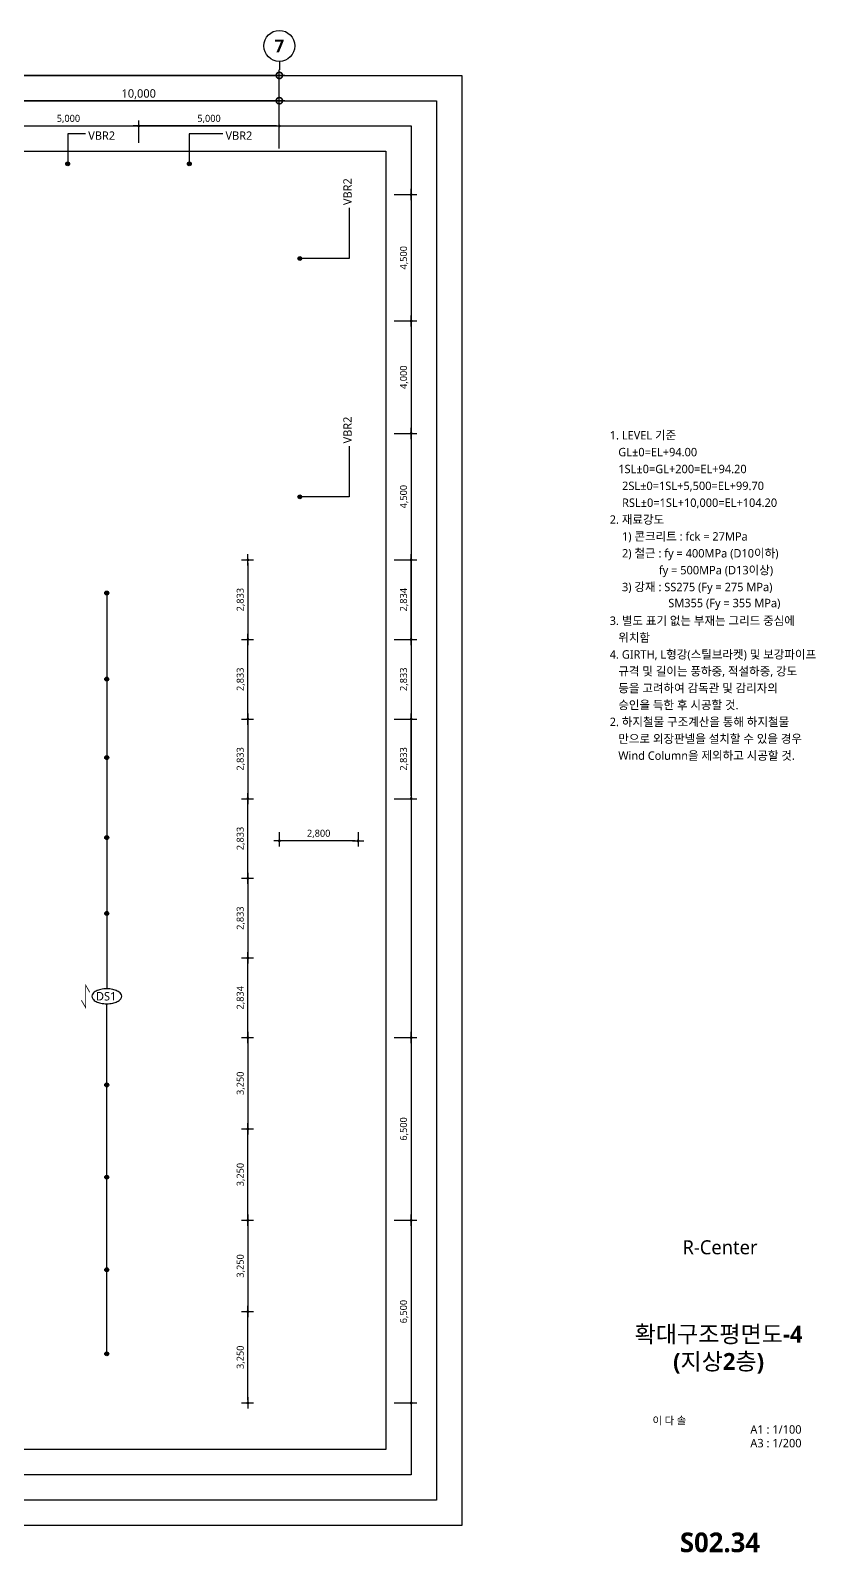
# Model space of a CAD drawing. Header units: millimetres. Extents: x 5446 to 585647, y 2414 to 57106.
# Drawn here: x 305429 to 333347, y 2937 to 57100 of the extents above; entities that cross this region are included whole.
import ezdxf
from ezdxf.enums import TextEntityAlignment as Align

# ---------------------------------------------------------------- set-up
doc = ezdxf.new("R2010")
doc.units = ezdxf.units.MM
doc.header["$LTSCALE"] = 100
doc.layers.get('DEFPOINTS').update_dxf_attribs({"color": 137})
for name, color, linetype in [('DIM', 7, 'Continuous'), ('DIM-INT', 7, 'Continuous'), ('S-SYM', 6, 'Continuous'), ('SYM', 6, 'Continuous'), ('SYM-BUB', 3, 'Continuous'), ('SYM-LEAD', 6, 'Continuous'), ('TEX', 3, 'Continuous'), ('TEXT', 3, 'Continuous'), ('XR-SHEET$0$TITLE', 7, 'Continuous'), ('XR-SHEET$1$SHT', 5, 'Continuous'), ('XR-SHEET$1$TEXT', 3, 'Continuous')]:
    doc.layers.add(name, color=color, linetype=linetype)
doc.layers.add('TEMP', color=171, linetype='Continuous', plot=False)
doc.styles.add('$0$스타일1', font='malgun.ttf')
doc.styles.get("Standard").update_dxf_attribs({"font": 'malgun.ttf'})
doc.styles.add('XR-SHEET$0$굴림체(옥산)', font='malgun.ttf')
doc.styles.add('XR-SHEET$0$맑은고딕B', font='malgunbd.ttf')
doc.styles.add('맑은고딕B', font='malgunbd.ttf')
doc.styles.add('스타일1', font='malgun.ttf')
doc.styles.add('스타일2', font='malgunbd.ttf')
doc.linetypes.add('WIREMESH2', pattern='A,5,-0.25,["X",Standard,S=1,R=0,X=-0.32,Y=-0.5],-0.25', length=5.5)
doc.dimstyles.new('CJA', dxfattribs={"dimscale": 300, "dimtxt": 2.7, "dimasz": 1, "dimexe": 2, "dimexo": 3, "dimgap": 1, "dimtad": 1, "dimdec": 0, "dimzin": 1, "dimdsep": 46, "dimlunit": 6, "dimtxsty": '$0$스타일1', "dimblk": 'CJDOT', "dimcen": 0.09, "dimdle": 1, "dimclrd": 256, "dimclre": 256, "dimclrt": 3, "dimadec": 0, "dimazin": 0, "dimtfac": 1, "dimtdec": 0, "dimtix": 1, "dimtmove": 2, "dimatfit": 3, "dimldrblk": 'CJDOT', "dimfxl": 1, "dimtolj": 1, "dimtzin": 1, "dimarcsym": 0})
doc.dimstyles.new('GAUN-100', dxfattribs={"dimscale": 100, "dimtxt": 3, "dimasz": 1, "dimexe": 1, "dimexo": 1, "dimgap": 0.5, "dimtad": 1, "dimdec": 0, "dimzin": 1, "dimdsep": 46, "dimlunit": 6, "dimtxsty": '스타일1', "dimblk": 'GAUN-DOT', "dimcen": -2, "dimdle": 2, "dimclrd": 256, "dimclre": 256, "dimclrt": 3, "dimadec": 0, "dimazin": 0, "dimtfac": 1, "dimtdec": 0, "dimtix": 1, "dimtmove": 2, "dimatfit": 3, "dimldrblk": 'DOTSMALL', "dimfxl": 1, "dimtolj": 1, "dimtzin": 1, "dimarcsym": 0})

# ---------------------------------------------------------------- blocks, each defined once
blk = doc.blocks.new('GAUN-DOT')
at = {"linetype": 'ByBlock'}
for p, q in [((2, 0), (-2, 0)), ((0, -2), (0, 2))]:
    blk.add_line(p, q, dxfattribs=at)
at = {"const_width": 2.25}
blk.add_lwpolyline([(0, 0.28125, 1), (0, -0.28125, 1)], format="xyb", close=True, dxfattribs=at)
blk = doc.blocks.new('*D27')
at = {"layer": 'DEFPOINTS', "color": 0, "transparency": 16777216}
for p in [(279279, 55500), (279279, 52800), (314279, 52800)]:
    blk.add_point(p, dxfattribs=at)
at = {"layer": 'DIM', "lineweight": -2, "transparency": 16777216}
for p, q in [((279279, 52900), (279279, 55600)), ((314179, 55500), (279379, 55500)), ((314279, 52900), (314279, 55600))]:
    blk.add_line(p, q, dxfattribs=at)
at = {"layer": 'DIM', "lineweight": -2, "transparency": 16777216, "xscale": 100, "yscale": 100, "zscale": 100, "rotation": 180}
blk.add_blockref('GAUN-DOT', (279279, 55500), dxfattribs=at)
at = {"layer": 'DIM', "lineweight": -2, "transparency": 16777216, "xscale": 100, "yscale": 100, "zscale": 100}
blk.add_blockref('GAUN-DOT', (314279, 55500), dxfattribs=at)
at = {"layer": 'DIM', "color": 3, "transparency": 16777216, "insert": (296779, 55730), "char_height": 300, "attachment_point": 5, "style": '스타일1'}
blk.add_mtext('\\A1;35,000', dxfattribs=at)
blk = doc.blocks.new('_DotSmall')
at = {"color": 0, "linetype": 'ByBlock', "const_width": 0.5}
blk.add_lwpolyline([(-0.0625, 0, 1), (0.0625, 0, 1)], format="xyb", close=True, dxfattribs=at)
blk = doc.blocks.new('NEW_BUB')
at = {"layer": 'SYM-BUB', "color": 6}
blk.add_line((0, 3), (0, 0), dxfattribs=at)
blk.add_circle((0, 8.5), 5.5, dxfattribs=at)
at = {"layer": 'SYM-BUB', "color": 3, "style": '스타일2'}
blk.add_attdef('X', text='', height=4.5, dxfattribs=at).set_placement((0, 8.5), align=Align.MIDDLE)
blk = doc.blocks.new('*D28')
at = {"layer": 'DEFPOINTS', "color": 0, "transparency": 16777216}
for p in [(304279, 54600), (304279, 52800), (314279, 52800)]:
    blk.add_point(p, dxfattribs=at)
at = {"layer": 'DIM', "lineweight": -2, "transparency": 16777216}
for p, q in [((304279, 52900), (304279, 54700)), ((314179, 54600), (304379, 54600)), ((314279, 52900), (314279, 54700))]:
    blk.add_line(p, q, dxfattribs=at)
at = {"layer": 'DIM', "lineweight": -2, "transparency": 16777216, "xscale": 100, "yscale": 100, "zscale": 100, "rotation": 180}
blk.add_blockref('GAUN-DOT', (304279, 54600), dxfattribs=at)
at = {"layer": 'DIM', "lineweight": -2, "transparency": 16777216, "xscale": 100, "yscale": 100, "zscale": 100}
blk.add_blockref('GAUN-DOT', (314279, 54600), dxfattribs=at)
at = {"layer": 'DIM', "color": 3, "transparency": 16777216, "insert": (309279, 54831), "char_height": 300, "attachment_point": 5, "style": '스타일1'}
blk.add_mtext('\\A1;10,000', dxfattribs=at)
blk = doc.blocks.new('CJDOT')
blk.add_line((-2, 0), (2, 0))
at = {"const_width": 0.5}
blk.add_lwpolyline([(-0.25, 0, 1), (0.25, 0, 1)], format="xyb", close=True, dxfattribs=at)
blk = doc.blocks.new('*D152')
at = {"layer": 'DEFPOINTS', "color": 0, "transparency": 16777216}
for p in [(312633, 24096), (313160, 24096), (312633, 21262)]:
    blk.add_point(p, dxfattribs=at)
at = {"layer": 'DIM-INT', "lineweight": -2, "transparency": 16777216}
for p, q in [((312933, 24096), (313360, 24096)), ((313160, 21362), (313160, 23996)), ((312933, 21262), (313360, 21262))]:
    blk.add_line(p, q, dxfattribs=at)
at = {"layer": 'DIM-INT', "lineweight": -2, "transparency": 16777216, "xscale": 100, "yscale": 100, "zscale": 100}
for p, rotation in [((313160, 24096), 90), ((313160, 21262), 270)]:
    blk.add_blockref('CJDOT', p, dxfattribs=dict(at, rotation=rotation))
at = {"layer": 'DIM-INT', "color": 3, "transparency": 16777216, "insert": (312910, 22679), "char_height": 250, "attachment_point": 5, "rotation": 90, "style": '$0$스타일1'}
blk.add_mtext('\\A1;2,834', dxfattribs=at)
blk = doc.blocks.new('*D153')
at = {"layer": 'DEFPOINTS', "color": 0, "transparency": 16777216}
for p in [(312633, 26929), (312633, 24096), (313160, 24096)]:
    blk.add_point(p, dxfattribs=at)
at = {"layer": 'DIM-INT', "lineweight": -2, "transparency": 16777216}
for p, q in [((312933, 26929), (313360, 26929)), ((313160, 26829), (313160, 24196)), ((312933, 24096), (313360, 24096))]:
    blk.add_line(p, q, dxfattribs=at)
at = {"layer": 'DIM-INT', "lineweight": -2, "transparency": 16777216, "xscale": 100, "yscale": 100, "zscale": 100}
for p, rotation in [((313160, 26929), 90), ((313160, 24096), 270)]:
    blk.add_blockref('CJDOT', p, dxfattribs=dict(at, rotation=rotation))
at = {"layer": 'DIM-INT', "color": 3, "transparency": 16777216, "insert": (312910, 25513), "char_height": 250, "attachment_point": 5, "rotation": 90, "style": '$0$스타일1'}
blk.add_mtext('\\A1;2,833', dxfattribs=at)
blk = doc.blocks.new('*D154')
at = {"layer": 'DEFPOINTS', "color": 0, "transparency": 16777216}
for p in [(312633, 29762), (313160, 29762), (312633, 26929)]:
    blk.add_point(p, dxfattribs=at)
at = {"layer": 'DIM-INT', "lineweight": -2, "transparency": 16777216}
for p, q in [((312933, 29762), (313360, 29762)), ((313160, 27029), (313160, 29662)), ((312933, 26929), (313360, 26929))]:
    blk.add_line(p, q, dxfattribs=at)
at = {"layer": 'DIM-INT', "lineweight": -2, "transparency": 16777216, "xscale": 100, "yscale": 100, "zscale": 100}
for p, rotation in [((313160, 29762), 90), ((313160, 26929), 270)]:
    blk.add_blockref('CJDOT', p, dxfattribs=dict(at, rotation=rotation))
at = {"layer": 'DIM-INT', "color": 3, "transparency": 16777216, "insert": (312910, 28346), "char_height": 250, "attachment_point": 5, "rotation": 90, "style": '$0$스타일1'}
blk.add_mtext('\\A1;2,833', dxfattribs=at)
blk = doc.blocks.new('*D155')
at = {"layer": 'DEFPOINTS', "color": 0, "transparency": 16777216}
for p in [(312633, 32595), (312633, 29762), (313160, 29762)]:
    blk.add_point(p, dxfattribs=at)
at = {"layer": 'DIM-INT', "lineweight": -2, "transparency": 16777216}
for p, q in [((312933, 32595), (313360, 32595)), ((313160, 32495), (313160, 29862)), ((312933, 29762), (313360, 29762))]:
    blk.add_line(p, q, dxfattribs=at)
at = {"layer": 'DIM-INT', "lineweight": -2, "transparency": 16777216, "xscale": 100, "yscale": 100, "zscale": 100}
for p, rotation in [((313160, 32595), 90), ((313160, 29762), 270)]:
    blk.add_blockref('CJDOT', p, dxfattribs=dict(at, rotation=rotation))
at = {"layer": 'DIM-INT', "color": 3, "transparency": 16777216, "insert": (312910, 31179), "char_height": 250, "attachment_point": 5, "rotation": 90, "style": '$0$스타일1'}
blk.add_mtext('\\A1;2,833', dxfattribs=at)
blk = doc.blocks.new('*D156')
at = {"layer": 'DEFPOINTS', "color": 0, "transparency": 16777216}
for p in [(312633, 35428), (313160, 35428), (312633, 32595)]:
    blk.add_point(p, dxfattribs=at)
at = {"layer": 'DIM-INT', "lineweight": -2, "transparency": 16777216}
for p, q in [((312933, 35428), (313360, 35428)), ((313160, 32695), (313160, 35328)), ((312933, 32595), (313360, 32595))]:
    blk.add_line(p, q, dxfattribs=at)
at = {"layer": 'DIM-INT', "lineweight": -2, "transparency": 16777216, "xscale": 100, "yscale": 100, "zscale": 100}
for p, rotation in [((313160, 35428), 90), ((313160, 32595), 270)]:
    blk.add_blockref('CJDOT', p, dxfattribs=dict(at, rotation=rotation))
at = {"layer": 'DIM-INT', "color": 3, "transparency": 16777216, "insert": (312910, 34012), "char_height": 250, "attachment_point": 5, "rotation": 90, "style": '$0$스타일1'}
blk.add_mtext('\\A1;2,833', dxfattribs=at)
blk = doc.blocks.new('*D157')
at = {"layer": 'DEFPOINTS', "color": 0, "transparency": 16777216}
for p in [(312633, 38261), (312633, 35428), (313160, 35428)]:
    blk.add_point(p, dxfattribs=at)
at = {"layer": 'DIM-INT', "lineweight": -2, "transparency": 16777216}
for p, q in [((312933, 38261), (313360, 38261)), ((313160, 38161), (313160, 35528)), ((312933, 35428), (313360, 35428))]:
    blk.add_line(p, q, dxfattribs=at)
at = {"layer": 'DIM-INT', "lineweight": -2, "transparency": 16777216, "xscale": 100, "yscale": 100, "zscale": 100}
for p, rotation in [((313160, 38261), 90), ((313160, 35428), 270)]:
    blk.add_blockref('CJDOT', p, dxfattribs=dict(at, rotation=rotation))
at = {"layer": 'DIM-INT', "color": 3, "transparency": 16777216, "insert": (312910, 36845), "char_height": 250, "attachment_point": 5, "rotation": 90, "style": '$0$스타일1'}
blk.add_mtext('\\A1;2,833', dxfattribs=at)
blk = doc.blocks.new('*D158')
at = {"layer": 'DEFPOINTS', "color": 0, "transparency": 16777216}
for p in [(312633, 21262), (312633, 18012), (313160, 18012)]:
    blk.add_point(p, dxfattribs=at)
at = {"layer": 'DIM-INT', "lineweight": -2, "transparency": 16777216}
for p, q in [((312933, 21262), (313360, 21262)), ((313160, 21162), (313160, 18112)), ((312933, 18012), (313360, 18012))]:
    blk.add_line(p, q, dxfattribs=at)
at = {"layer": 'DIM-INT', "lineweight": -2, "transparency": 16777216, "xscale": 100, "yscale": 100, "zscale": 100}
for p, rotation in [((313160, 21262), 90), ((313160, 18012), 270)]:
    blk.add_blockref('CJDOT', p, dxfattribs=dict(at, rotation=rotation))
at = {"layer": 'DIM-INT', "color": 3, "transparency": 16777216, "insert": (312910, 19637), "char_height": 250, "attachment_point": 5, "rotation": 90, "style": '$0$스타일1'}
blk.add_mtext('\\A1;3,250', dxfattribs=at)
blk = doc.blocks.new('*D159')
at = {"layer": 'DEFPOINTS', "color": 0, "transparency": 16777216}
for p in [(312633, 18012), (313160, 18012), (312633, 14762)]:
    blk.add_point(p, dxfattribs=at)
at = {"layer": 'DIM-INT', "lineweight": -2, "transparency": 16777216}
for p, q in [((312933, 18012), (313360, 18012)), ((313160, 14862), (313160, 17912)), ((312933, 14762), (313360, 14762))]:
    blk.add_line(p, q, dxfattribs=at)
at = {"layer": 'DIM-INT', "lineweight": -2, "transparency": 16777216, "xscale": 100, "yscale": 100, "zscale": 100}
for p, rotation in [((313160, 18012), 90), ((313160, 14762), 270)]:
    blk.add_blockref('CJDOT', p, dxfattribs=dict(at, rotation=rotation))
at = {"layer": 'DIM-INT', "color": 3, "transparency": 16777216, "insert": (312910, 16387), "char_height": 250, "attachment_point": 5, "rotation": 90, "style": '$0$스타일1'}
blk.add_mtext('\\A1;3,250', dxfattribs=at)
blk = doc.blocks.new('*D160')
at = {"layer": 'DEFPOINTS', "color": 0, "transparency": 16777216}
for p in [(312633, 14762), (312633, 11512), (313160, 11512)]:
    blk.add_point(p, dxfattribs=at)
at = {"layer": 'DIM-INT', "lineweight": -2, "transparency": 16777216}
for p, q in [((312933, 14762), (313360, 14762)), ((313160, 14662), (313160, 11612)), ((312933, 11512), (313360, 11512))]:
    blk.add_line(p, q, dxfattribs=at)
at = {"layer": 'DIM-INT', "lineweight": -2, "transparency": 16777216, "xscale": 100, "yscale": 100, "zscale": 100}
for p, rotation in [((313160, 14762), 90), ((313160, 11512), 270)]:
    blk.add_blockref('CJDOT', p, dxfattribs=dict(at, rotation=rotation))
at = {"layer": 'DIM-INT', "color": 3, "transparency": 16777216, "insert": (312910, 13137), "char_height": 250, "attachment_point": 5, "rotation": 90, "style": '$0$스타일1'}
blk.add_mtext('\\A1;3,250', dxfattribs=at)
blk = doc.blocks.new('*D161')
at = {"layer": 'DEFPOINTS', "color": 0, "transparency": 16777216}
for p in [(312633, 11512), (313160, 11512), (312633, 8262)]:
    blk.add_point(p, dxfattribs=at)
at = {"layer": 'DIM-INT', "lineweight": -2, "transparency": 16777216}
for p, q in [((312933, 11512), (313360, 11512)), ((313160, 8362), (313160, 11412)), ((312933, 8262), (313360, 8262))]:
    blk.add_line(p, q, dxfattribs=at)
at = {"layer": 'DIM-INT', "lineweight": -2, "transparency": 16777216, "xscale": 100, "yscale": 100, "zscale": 100}
for p, rotation in [((313160, 11512), 90), ((313160, 8262), 270)]:
    blk.add_blockref('CJDOT', p, dxfattribs=dict(at, rotation=rotation))
at = {"layer": 'DIM-INT', "color": 3, "transparency": 16777216, "insert": (312910, 9887), "char_height": 250, "attachment_point": 5, "rotation": 90, "style": '$0$스타일1'}
blk.add_mtext('\\A1;3,250', dxfattribs=at)
blk = doc.blocks.new('*D173')
at = {"layer": 'DEFPOINTS', "color": 0, "transparency": 16777216}
for p in [(309279, 53700), (304279, 52850), (309279, 52800)]:
    blk.add_point(p, dxfattribs=at)
at = {"layer": 'DIM-INT', "lineweight": -2, "transparency": 16777216}
for p, q in [((304279, 53150), (304279, 53900)), ((304379, 53700), (309179, 53700)), ((309279, 53100), (309279, 53900))]:
    blk.add_line(p, q, dxfattribs=at)
at = {"layer": 'DIM-INT', "lineweight": -2, "transparency": 16777216, "xscale": 100, "yscale": 100, "zscale": 100, "rotation": 180}
blk.add_blockref('CJDOT', (304279, 53700), dxfattribs=at)
at = {"layer": 'DIM-INT', "lineweight": -2, "transparency": 16777216, "xscale": 100, "yscale": 100, "zscale": 100}
blk.add_blockref('CJDOT', (309279, 53700), dxfattribs=at)
at = {"layer": 'DIM-INT', "color": 3, "transparency": 16777216, "insert": (306779, 53950), "char_height": 250, "attachment_point": 5, "style": '$0$스타일1'}
blk.add_mtext('\\A1;5,000', dxfattribs=at)
blk = doc.blocks.new('*D174')
at = {"layer": 'DEFPOINTS', "color": 0, "transparency": 16777216}
for p in [(309279, 53700), (309279, 52800), (314279, 52850)]:
    blk.add_point(p, dxfattribs=at)
at = {"layer": 'DIM-INT', "lineweight": -2, "transparency": 16777216}
for p, q in [((309279, 53100), (309279, 53900)), ((314179, 53700), (309379, 53700)), ((314279, 53150), (314279, 53900))]:
    blk.add_line(p, q, dxfattribs=at)
at = {"layer": 'DIM-INT', "lineweight": -2, "transparency": 16777216, "xscale": 100, "yscale": 100, "zscale": 100, "rotation": 180}
blk.add_blockref('CJDOT', (309279, 53700), dxfattribs=at)
at = {"layer": 'DIM-INT', "lineweight": -2, "transparency": 16777216, "xscale": 100, "yscale": 100, "zscale": 100}
blk.add_blockref('CJDOT', (314279, 53700), dxfattribs=at)
at = {"layer": 'DIM-INT', "color": 3, "transparency": 16777216, "insert": (311779, 53950), "char_height": 250, "attachment_point": 5, "style": '$0$스타일1'}
blk.add_mtext('\\A1;5,000', dxfattribs=at)
blk = doc.blocks.new('*D175')
at = {"layer": 'DEFPOINTS', "color": 0, "transparency": 16777216}
for p in [(318066, 51261), (318066, 46761), (318966, 46761)]:
    blk.add_point(p, dxfattribs=at)
at = {"layer": 'DIM-INT', "lineweight": -2, "transparency": 16777216}
for p, q in [((318366, 51261), (319166, 51261)), ((318966, 51161), (318966, 46861)), ((318366, 46761), (319166, 46761))]:
    blk.add_line(p, q, dxfattribs=at)
at = {"layer": 'DIM-INT', "lineweight": -2, "transparency": 16777216, "xscale": 100, "yscale": 100, "zscale": 100}
for p, rotation in [((318966, 51261), 90), ((318966, 46761), 270)]:
    blk.add_blockref('CJDOT', p, dxfattribs=dict(at, rotation=rotation))
at = {"layer": 'DIM-INT', "color": 3, "transparency": 16777216, "insert": (318716, 49011), "char_height": 250, "attachment_point": 5, "rotation": 90, "style": '$0$스타일1'}
blk.add_mtext('\\A1;4,500', dxfattribs=at)
blk = doc.blocks.new('*D176')
at = {"layer": 'DEFPOINTS', "color": 0, "transparency": 16777216}
for p in [(318066, 46761), (318066, 42761), (318966, 42761)]:
    blk.add_point(p, dxfattribs=at)
at = {"layer": 'DIM-INT', "lineweight": -2, "transparency": 16777216}
for p, q in [((318366, 46761), (319166, 46761)), ((318966, 46661), (318966, 42861)), ((318366, 42761), (319166, 42761))]:
    blk.add_line(p, q, dxfattribs=at)
at = {"layer": 'DIM-INT', "lineweight": -2, "transparency": 16777216, "xscale": 100, "yscale": 100, "zscale": 100}
for p, rotation in [((318966, 46761), 90), ((318966, 42761), 270)]:
    blk.add_blockref('CJDOT', p, dxfattribs=dict(at, rotation=rotation))
at = {"layer": 'DIM-INT', "color": 3, "transparency": 16777216, "insert": (318716, 44761), "char_height": 250, "attachment_point": 5, "rotation": 90, "style": '$0$스타일1'}
blk.add_mtext('\\A1;4,000', dxfattribs=at)
blk = doc.blocks.new('*D177')
at = {"layer": 'DEFPOINTS', "color": 0, "transparency": 16777216}
for p in [(318066, 42761), (318066, 38261), (318966, 38261)]:
    blk.add_point(p, dxfattribs=at)
at = {"layer": 'DIM-INT', "lineweight": -2, "transparency": 16777216}
for p, q in [((318366, 42761), (319166, 42761)), ((318966, 42661), (318966, 38361)), ((318366, 38261), (319166, 38261))]:
    blk.add_line(p, q, dxfattribs=at)
at = {"layer": 'DIM-INT', "lineweight": -2, "transparency": 16777216, "xscale": 100, "yscale": 100, "zscale": 100}
for p, rotation in [((318966, 42761), 90), ((318966, 38261), 270)]:
    blk.add_blockref('CJDOT', p, dxfattribs=dict(at, rotation=rotation))
at = {"layer": 'DIM-INT', "color": 3, "transparency": 16777216, "insert": (318716, 40511), "char_height": 250, "attachment_point": 5, "rotation": 90, "style": '$0$스타일1'}
blk.add_mtext('\\A1;4,500', dxfattribs=at)
blk = doc.blocks.new('*D178')
at = {"layer": 'DEFPOINTS', "color": 0, "transparency": 16777216}
for p in [(314279, 28871), (317079, 28871), (314279, 28261)]:
    blk.add_point(p, dxfattribs=at)
at = {"layer": 'DIM-INT', "lineweight": -2, "transparency": 16777216}
for p, q in [((314279, 28571), (314279, 28061)), ((316979, 28261), (314379, 28261)), ((317079, 28571), (317079, 28061))]:
    blk.add_line(p, q, dxfattribs=at)
at = {"layer": 'DIM-INT', "lineweight": -2, "transparency": 16777216, "xscale": 100, "yscale": 100, "zscale": 100, "rotation": 180}
blk.add_blockref('CJDOT', (314279, 28261), dxfattribs=at)
at = {"layer": 'DIM-INT', "lineweight": -2, "transparency": 16777216, "xscale": 100, "yscale": 100, "zscale": 100}
blk.add_blockref('CJDOT', (317079, 28261), dxfattribs=at)
at = {"layer": 'DIM-INT', "color": 3, "transparency": 16777216, "insert": (315679, 28511), "char_height": 250, "attachment_point": 5, "style": '$0$스타일1'}
blk.add_mtext('\\A1;2,800', dxfattribs=at)
blk = doc.blocks.new('*D179')
at = {"layer": 'DEFPOINTS', "color": 0, "transparency": 16777216}
for p in [(318066, 32595), (318966, 32595), (318066, 29762)]:
    blk.add_point(p, dxfattribs=at)
at = {"layer": 'DIM-INT', "lineweight": -2, "transparency": 16777216}
for p, q in [((318366, 32595), (319166, 32595)), ((318966, 29862), (318966, 32495)), ((318366, 29762), (319166, 29762))]:
    blk.add_line(p, q, dxfattribs=at)
at = {"layer": 'DIM-INT', "lineweight": -2, "transparency": 16777216, "xscale": 100, "yscale": 100, "zscale": 100}
for p, rotation in [((318966, 32595), 90), ((318966, 29762), 270)]:
    blk.add_blockref('CJDOT', p, dxfattribs=dict(at, rotation=rotation))
at = {"layer": 'DIM-INT', "color": 3, "transparency": 16777216, "insert": (318716, 31179), "char_height": 250, "attachment_point": 5, "rotation": 90, "style": '$0$스타일1'}
blk.add_mtext('\\A1;2,833', dxfattribs=at)
blk = doc.blocks.new('*D180')
at = {"layer": 'DEFPOINTS', "color": 0, "transparency": 16777216}
for p in [(318066, 35428), (318066, 32595), (318966, 32595)]:
    blk.add_point(p, dxfattribs=at)
at = {"layer": 'DIM-INT', "lineweight": -2, "transparency": 16777216}
for p, q in [((318366, 35428), (319166, 35428)), ((318966, 35328), (318966, 32695)), ((318366, 32595), (319166, 32595))]:
    blk.add_line(p, q, dxfattribs=at)
at = {"layer": 'DIM-INT', "lineweight": -2, "transparency": 16777216, "xscale": 100, "yscale": 100, "zscale": 100}
for p, rotation in [((318966, 35428), 90), ((318966, 32595), 270)]:
    blk.add_blockref('CJDOT', p, dxfattribs=dict(at, rotation=rotation))
at = {"layer": 'DIM-INT', "color": 3, "transparency": 16777216, "insert": (318716, 34012), "char_height": 250, "attachment_point": 5, "rotation": 90, "style": '$0$스타일1'}
blk.add_mtext('\\A1;2,833', dxfattribs=at)
blk = doc.blocks.new('*D181')
at = {"layer": 'DEFPOINTS', "color": 0, "transparency": 16777216}
for p in [(318066, 38262), (318966, 38262), (318066, 35428)]:
    blk.add_point(p, dxfattribs=at)
at = {"layer": 'DIM-INT', "lineweight": -2, "transparency": 16777216}
for p, q in [((318366, 38262), (319166, 38262)), ((318966, 35528), (318966, 38162)), ((318366, 35428), (319166, 35428))]:
    blk.add_line(p, q, dxfattribs=at)
at = {"layer": 'DIM-INT', "lineweight": -2, "transparency": 16777216, "xscale": 100, "yscale": 100, "zscale": 100}
for p, rotation in [((318966, 38262), 90), ((318966, 35428), 270)]:
    blk.add_blockref('CJDOT', p, dxfattribs=dict(at, rotation=rotation))
at = {"layer": 'DIM-INT', "color": 3, "transparency": 16777216, "insert": (318716, 36845), "char_height": 250, "attachment_point": 5, "rotation": 90, "style": '$0$스타일1'}
blk.add_mtext('\\A1;2,834', dxfattribs=at)
blk = doc.blocks.new('XR-SHEET$0$TITLE')
at = {"layer": 'XR-SHEET$0$TITLE', "true_color": 0x000000, "style": 'XR-SHEET$0$굴림체(옥산)'}
for tag, height, p in [('동명칭', 6, (776.77, -457.26)), ('SCALE-A1', 3, (797.5, -522)), ('SCALE-A3', 3, (797.5, -527)), ('DATA', 3, (797.5, -540))]:
    blk.add_attdef(tag, text='', height=height, dxfattribs=at).set_placement(p, align=Align.MIDDLE)
for tag, height, p in [('TITLE1', 6, (776.5, -479.4)), ('TITLE4', 6, (776.5, -484.39)), ('TITLE2', 6, (776.5, -489)), ('TITLE5', 6, (776.5, -493.99)), ('TITLE3', 6, (776.5, -498.7)), ('NAME-1', 3, (760.16, -517.5)), ('NAME-2', 3, (760.16, -526.5)), ('A0.00', 7, (776.5, -561))]:
    blk.add_attdef(tag, text='', height=height, dxfattribs=at).set_placement(p, align=Align.MIDDLE_CENTER)
blk = doc.blocks.new('A$C8b652f08')
at = {"layer": 'TEXT', "style": '스타일1'}
for s, p in [('1. LEVEL 기준', (757, -2089)), ('   GL%%P0=EL+94.00', (757, -3289)), ('   1SL%%P0=GL+200=EL+94.20', (757, -4489)), (' 2SL%%P0=1SL+5,500=EL+99.70', (1434, -5689)), (' RSL%%P0=1SL+10,000=EL+104.20', (1434, -6889)), ('2. 재료강도', (757, -8089)), ('1) 콘크리트 : fck = 27MPa', (1630, -9289)), ('2) 철근 : fy = 400MPa (D10이하)', (1630, -10489)), ('         fy = 500MPa (D13이상)', (2424, -11689)), ('3) 강재 : SS275 (Fy = 275 MPa)', (1630, -12889)), ('SM355 (Fy = 355 MPa)', (4921, -14030)), ('3. 별도 표기 없는 부재는 그리드 중심에', (757, -15289)), ('   위치함', (757, -16489)), ('4. GIRTH, L형강(스틸브라켓) 및 보강파이프', (757, -17689)), ('   규격 및 길이는 풍하중, 적설하중, 강도', (757, -18889)), ('   등을 고려하여 감독관 및 감리자의 ', (757, -20089)), ('   승인을 득한 후 시공할 것. ', (757, -21289)), ('2. 하지철물 구조계산을 통해 하지철물 ', (757, -22489)), ('   만으로 외장판넬을 설치할 수 있을 경우', (757, -23689)), ('   Wind Column을 제외하고 시공할 것.', (757, -24889))]:
    blk.add_text(s, height=600, dxfattribs=at).set_placement(p, align=Align.BOTTOM_LEFT)
blk = doc.blocks.new('st-slab')
at = {"layer": 'S-SYM', "color": 7, "const_width": 30}
blk.add_lwpolyline([(150, 540), (0, 800), (0, 0), (-150, 260)], dxfattribs=at)
at = {"layer": 'S-SYM'}
blk.add_lwpolyline([(1284, 400, 0.174705), (1251, 490, 0.104203), (1128, 588, 0.064948), (967, 644, 0.051099), (752, 666, 0.051099), (538, 644, 0.064948), (377, 588, 0.104203), (254, 490, 0.174705), (221, 400, 0.174705), (254, 310, 0.104203), (377, 212, 0.064948), (538, 156, 0.051099), (752, 134, 0.051099), (967, 156, 0.064948), (1128, 212, 0.104203), (1251, 310, 0.174705)], format="xyb", close=True, dxfattribs=at)
at = {"layer": 'S-SYM', "color": 3, "style": '스타일1'}
blk.add_attdef('SLAB', text='', height=300, dxfattribs=at).set_placement((731, 402), align=Align.MIDDLE)
blk = doc.blocks.new('*D498')
at = {"layer": 'DEFPOINTS', "color": 0, "transparency": 16777216}
for p in [(318066, 21262), (318066, 14762), (318966, 14762)]:
    blk.add_point(p, dxfattribs=at)
at = {"layer": 'DIM-INT', "lineweight": -2, "transparency": 16777216}
for p, q in [((318366, 21262), (319166, 21262)), ((318966, 21162), (318966, 14862)), ((318366, 14762), (319166, 14762))]:
    blk.add_line(p, q, dxfattribs=at)
at = {"layer": 'DIM-INT', "lineweight": -2, "transparency": 16777216, "xscale": 100, "yscale": 100, "zscale": 100}
for p, rotation in [((318966, 21262), 90), ((318966, 14762), 270)]:
    blk.add_blockref('CJDOT', p, dxfattribs=dict(at, rotation=rotation))
at = {"layer": 'DIM-INT', "color": 3, "transparency": 16777216, "insert": (318716, 18012), "char_height": 250, "attachment_point": 5, "rotation": 90, "style": '$0$스타일1'}
blk.add_mtext('\\A1;6,500', dxfattribs=at)
blk = doc.blocks.new('*D499')
at = {"layer": 'DEFPOINTS', "color": 0, "transparency": 16777216}
for p in [(318066, 14762), (318066, 8262), (318966, 8262)]:
    blk.add_point(p, dxfattribs=at)
at = {"layer": 'DIM-INT', "lineweight": -2, "transparency": 16777216}
for p, q in [((318366, 14762), (319166, 14762)), ((318966, 14662), (318966, 8362)), ((318366, 8262), (319166, 8262))]:
    blk.add_line(p, q, dxfattribs=at)
at = {"layer": 'DIM-INT', "lineweight": -2, "transparency": 16777216, "xscale": 100, "yscale": 100, "zscale": 100}
for p, rotation in [((318966, 14762), 90), ((318966, 8262), 270)]:
    blk.add_blockref('CJDOT', p, dxfattribs=dict(at, rotation=rotation))
at = {"layer": 'DIM-INT', "color": 3, "transparency": 16777216, "insert": (318716, 11512), "char_height": 250, "attachment_point": 5, "rotation": 90, "style": '$0$스타일1'}
blk.add_mtext('\\A1;6,500', dxfattribs=at)

msp = doc.modelspace()

# ---------------------------------------------------------------- hatches: boundary and pattern name
at = {"layer": 'SYM-LEAD'}
h = msp.add_hatch(color=256, dxfattribs=at)
h.dxf.hatch_style = 1
h.paths.add_polyline_path([(306822.1, 52353, 1), (306684.2, 52353, 1)])
h = msp.add_hatch(color=256, dxfattribs=at)
h.dxf.hatch_style = 1
h.paths.add_polyline_path([(311146.6, 52353, 1), (311008.7, 52353, 1)])
h = msp.add_hatch(color=256, dxfattribs=at)
h.dxf.hatch_style = 1
h.paths.add_polyline_path([(315077, 48985.7, 1), (314939.1, 48985.7, 1)])
h = msp.add_hatch(color=256, dxfattribs=at)
h.dxf.hatch_style = 1
h.paths.add_polyline_path([(315077, 40504.3, 1), (314939.1, 40504.3, 1)])
h = msp.add_hatch(color=256, dxfattribs=at)
h.dxf.hatch_style = 1
h.paths.add_polyline_path([(308210.9, 37080.7, 1), (308073, 37080.7, 1)])
h = msp.add_hatch(color=256, dxfattribs=at)
h.dxf.hatch_style = 1
h.paths.add_polyline_path([(308210.9, 34018.5, 1), (308073, 34018.5, 1)])
h = msp.add_hatch(color=256, dxfattribs=at)
h.dxf.hatch_style = 1
h.paths.add_polyline_path([(308210.9, 31224.9, 1), (308073, 31224.9, 1)])
h = msp.add_hatch(color=256, dxfattribs=at)
h.dxf.hatch_style = 1
h.paths.add_polyline_path([(308210.9, 28377.6, 1), (308073, 28377.6, 1)])
h = msp.add_hatch(color=256, dxfattribs=at)
h.dxf.hatch_style = 1
h.paths.add_polyline_path([(308210.9, 25679.7, 1), (308073, 25679.7, 1)])
h = msp.add_hatch(color=256, dxfattribs=at)
h.dxf.hatch_style = 1
h.paths.add_polyline_path([(308210.9, 19576.7, 1), (308073, 19576.7, 1)])
h = msp.add_hatch(color=256, dxfattribs=at)
h.dxf.hatch_style = 1
h.paths.add_polyline_path([(308210.9, 16296.5, 1), (308073, 16296.5, 1)])
h = msp.add_hatch(color=256, dxfattribs=at)
h.dxf.hatch_style = 1
h.paths.add_polyline_path([(308210.9, 13000.1, 1), (308073, 13000.1, 1)])
h = msp.add_hatch(color=256, dxfattribs=at)
h.dxf.hatch_style = 1
h.paths.add_polyline_path([(308210.9, 10009, 1), (308073, 10009, 1)])

# ---------------------------------------------------------------- linework, layer by layer
for points in [[(307389.4, 53417), (306753.1, 53417), (306753.1, 52353)], [(312269.5, 53417), (311077.7, 53417), (311077.7, 52353)], [(316764.1, 50791.5), (316764.1, 48985.7), (315008, 48985.7)], [(316764.1, 42310.1), (316764.1, 40504.3), (315008, 40504.3)], [(308141.9, 37011.8), (308141.9, 22996.8)], [(308141.9, 10009), (308141.9, 22465.5)]]:
    msp.add_lwpolyline(points, dxfattribs=at)
for centre in [(306753.1, 52353), (311077.7, 52353), (315008, 48985.7), (315008, 40504.3), (308141.9, 37080.7), (308141.9, 34018.5), (308141.9, 31224.9), (308141.9, 28377.6), (308141.9, 25679.7), (308141.9, 19576.7), (308141.9, 16296.5), (308141.9, 13000.1), (308141.9, 10009)]:
    msp.add_circle(centre, 69, dxfattribs=at)
at = {"layer": 'TEMP'}
for points in [[(274997.7, 55500), (320765.7, 55500), (320765.7, 3900), (274997.7, 3900)], [(275897.7, 54600), (319865.7, 54600), (319865.7, 4800), (275897.7, 4800)], [(276797.7, 53700), (318965.7, 53700), (318965.7, 5700), (276797.7, 5700)], [(277697.7, 52800), (318065.7, 52800), (318065.7, 6600), (277697.7, 6600)]]:
    msp.add_lwpolyline(points, close=True, dxfattribs=at)

# ---------------------------------------------------------------- block references
at = {"layer": 'DIM', "xscale": 0.5, "yscale": 0.5, "zscale": 0.5}
msp.add_blockref('A$C8b652f08', (325650, 43500), dxfattribs=at)
at = {"layer": 'SYM', "linetype": 'WIREMESH2'}
ref = msp.add_blockref('st-slab', (307389.6, 22331.1), dxfattribs=at)
ref.add_attrib('SLAB', 'DS1', dxfattribs={"color": 3, "height": 300, "style": '스타일1'}).set_placement((308120.7, 22732.7), align=Align.MIDDLE)
at = {"layer": 'SYM-BUB', "xscale": 100, "yscale": 100, "zscale": 100}
msp.add_blockref('NEW_BUB', (314279.3, 55700), dxfattribs=at).add_auto_attribs({'X': '7'})
at = {"layer": 'TEXT'}
ref = msp.add_blockref('XR-SHEET$0$TITLE', (252300, 0), dxfattribs=dict(at, xscale=100, yscale=100, zscale=100))
ref.add_attrib('TITLE2', '확대구조평면도-4', dxfattribs={"layer": 'XR-SHEET$1$SHT', "color": 4, "true_color": 0x000004, "height": 600, "style": '맑은고딕B'}).set_placement((329900, 10708.6), align=Align.MIDDLE_CENTER)
ref.add_attrib('TITLE3', '(지상2층)', dxfattribs={"layer": 'XR-SHEET$1$SHT', "color": 4, "true_color": 0x000004, "height": 600, "style": 'XR-SHEET$0$맑은고딕B'}).set_placement((329900, 9738.2, 1377.1), align=Align.MIDDLE_CENTER)
ref.add_attrib('NAME-1', '이 다 솔', dxfattribs={"layer": 'XR-SHEET$1$TEXT', "color": 3, "true_color": 0x000003, "height": 270, "style": '스타일1'}).set_placement((327550, 7633.3, 1377.1), align=Align.MIDDLE_LEFT)
ref.add_attrib('SCALE-A1', 'A1 : 1/100', dxfattribs={"layer": 'XR-SHEET$1$SHT', "color": 3, "true_color": 0x000003, "height": 300, "style": '스타일1'}).set_placement((331939.1, 7317.2), align=Align.MIDDLE_CENTER)
ref.add_attrib('SCALE-A3', 'A3 : 1/200', dxfattribs={"layer": 'XR-SHEET$1$SHT', "color": 3, "true_color": 0x000003, "height": 300, "style": '스타일1'}).set_placement((331939.1, 6830.8), align=Align.MIDDLE_CENTER)
ref.add_attrib('A0.00', 'S02.34', dxfattribs={"layer": 'XR-SHEET$1$SHT', "color": 4, "true_color": 0x000004, "height": 700, "style": '맑은고딕B'}).set_placement((329950, 3300), align=Align.MIDDLE_CENTER)

# ---------------------------------------------------------------- texts
at = {"layer": 'TEX', "style": '스타일1'}
for p in [(307483.7, 53357.5), (312363.8, 53357.5)]:
    msp.add_text('VBR2', height=300, dxfattribs=at).set_placement(p, align=Align.MIDDLE_LEFT)
for p in [(316703.8, 50885.8), (316703.8, 42404.4)]:
    msp.add_text('VBR2', height=300, rotation=90, dxfattribs=at).set_placement(p, align=Align.MIDDLE_LEFT)
at = {"layer": 'TEXT', "style": '스타일1'}
msp.add_text('R-Center', height=500, dxfattribs=at).set_placement((329950, 13800), align=Align.MIDDLE_CENTER)

# ---------------------------------------------------------------- dimensions: what is measured, and where the dimension line sits
at = {"layer": 'DIM'}
for base, p2, picture, middle in [((279279.3, 55500), (279279.3, 52800), '*D27', (296779.3, 55730.2)), ((304279.3, 54600), (304279.3, 52800), '*D28', (309279.3, 54831))]:
    dim = msp.add_linear_dim(base=base, p1=(314279.3, 52800), p2=p2, dimstyle='GAUN-100', dxfattribs=at)
    dim.commit()
    dim.dimension.update_dxf_attribs({"geometry": picture, "text_midpoint": middle})
at = {"layer": 'DIM-INT'}
for base, p1, p2, angle, picture, middle in [((309279.3, 53700), (304279.3, 52850), (309279.3, 52800), 0, '*D173', (306779.3, 53950.1)), ((309279.3, 53700), (314279.3, 52850), (309279.3, 52800), 180, '*D174', (311779.3, 53950.1)), ((318965.7, 46761.2), (318065.7, 51261.2), (318065.7, 46761.2), 90, '*D175', (318715.6, 49011.2)), ((318965.7, 42761.2), (318065.7, 46761.2), (318065.7, 42761.2), 90, '*D176', (318715.6, 44761.2)), ((318965.7, 38261.2), (318065.7, 42761.2), (318065.7, 38261.2), 90, '*D177', (318715.6, 40511.2)), ((313159.7, 35428.2), (312633.3, 38261.2), (312633.3, 35428.2), 270, '*D157', (312909.6, 36844.7)), ((318965.7, 38262.2), (318065.7, 35428.2), (318065.7, 38262.2), 90, '*D181', (318715.6, 36845.2)), ((313159.7, 35428.2), (312633.3, 32595.2), (312633.3, 35428.2), 90, '*D156', (312909.6, 34011.7)), ((318965.7, 32595.2), (318065.7, 35428.2), (318065.7, 32595.2), 270, '*D180', (318715.6, 34011.7)), ((313159.7, 29762.2), (312633.3, 32595.2), (312633.3, 29762.2), 270, '*D155', (312909.6, 31178.7)), ((318965.7, 32595.2), (318065.7, 29762.2), (318065.7, 32595.2), 90, '*D179', (318715.6, 31178.7)), ((313159.7, 29762.2), (312633.3, 26929.2), (312633.3, 29762.2), 90, '*D154', (312909.6, 28345.7)), ((313159.7, 24096.2), (312633.3, 26929.2), (312633.3, 24096.2), 270, '*D153', (312909.6, 25512.7)), ((313159.7, 24096.2), (312633.3, 21262.2), (312633.3, 24096.2), 90, '*D152', (312909.6, 22679.2)), ((313159.7, 18012.2), (312633.3, 21262.2), (312633.3, 18012.2), 270, '*D158', (312909.6, 19637.2)), ((318965.7, 14762.2), (318065.7, 21262.2), (318065.7, 14762.2), 90, '*D498', (318715.6, 18012.2)), ((313159.7, 18012.2), (312633.3, 14762.2), (312633.3, 18012.2), 90, '*D159', (312909.6, 16387.2)), ((313159.7, 11512.2), (312633.3, 14762.2), (312633.3, 11512.2), 270, '*D160', (312909.6, 13137.2)), ((318965.7, 8262.2), (318065.7, 14762.2), (318065.7, 8262.2), 90, '*D499', (318715.6, 11512.2)), ((313159.7, 11512.2), (312633.3, 8262.2), (312633.3, 11512.2), 90, '*D161', (312909.6, 9887.2))]:
    dim = msp.add_linear_dim(base=base, p1=p1, p2=p2, angle=angle, dimstyle='CJA', override={"dimscale": 100, "dimtxt": 2.5}, dxfattribs=at)
    dim.commit()
    dim.dimension.update_dxf_attribs({"geometry": picture, "text_midpoint": middle})
dim = msp.add_linear_dim(base=(314279.3, 28261.2), p1=(317079.3, 28871.1), p2=(314279.3, 28871.1), dimstyle='CJA', override={"dimscale": 100, "dimtxt": 2.5}, dxfattribs=at)
dim.commit()
dim.dimension.update_dxf_attribs({"geometry": '*D178', "text_midpoint": (315679.3, 28511.3)})

doc.saveas('drawing.dxf')
